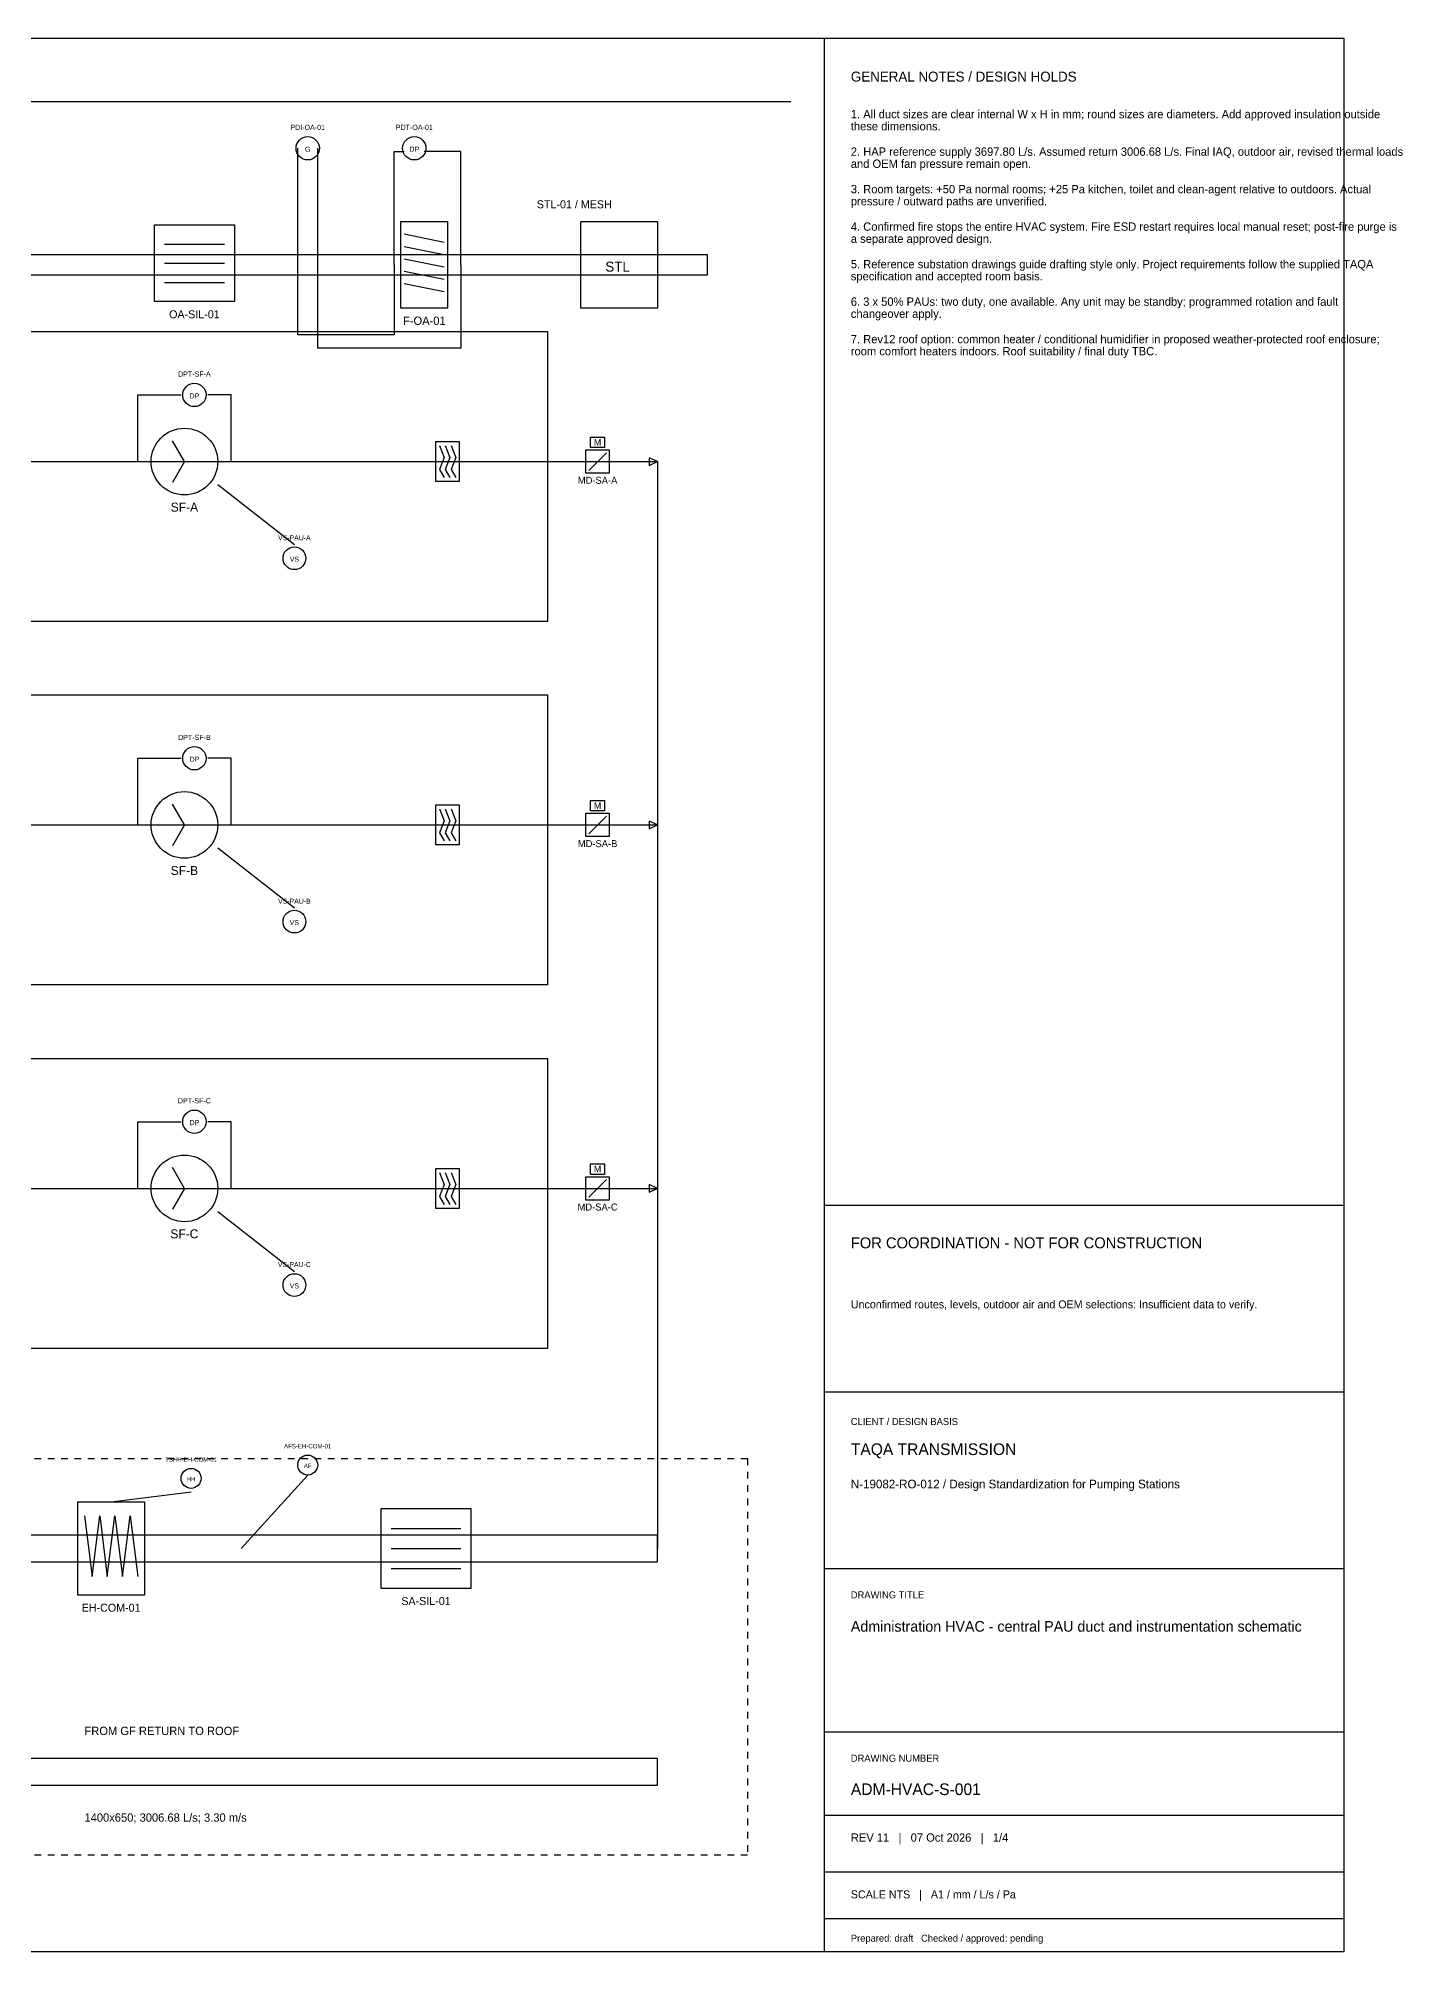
# Model space of a CAD drawing. Header units: millimetres. Extents: x 10 to 3549, y 10 to 584.
# Drawn here: x 439 to 849, y 10 to 584 of the extents above; entities that cross this region are included whole.
import ezdxf
from ezdxf.enums import TextEntityAlignment as Align

# ---------------------------------------------------------------- set-up
doc = ezdxf.new("R2010")
doc.units = ezdxf.units.MM
doc.linetypes.add('DASHED', pattern=[4, 2, -2])
for name, color, linetype, lineweight, true_color in [('M-DIM', 8, 'CONTINUOUS', 25, 0x5a5d63), ('M-EA', 30, 'CONTINUOUS', 25, 0xb14b15), ('M-INK', 7, 'CONTINUOUS', 25, 0x171c25), ('M-INST', 6, 'CONTINUOUS', 25, 0x764070), ('M-OA', 4, 'CONTINUOUS', 25, 0x597d96), ('M-PENDING', 1, 'CONTINUOUS', 25, 0xa23a34), ('M-RA', 3, 'CONTINUOUS', 25, 0x1567bd), ('M-SA', 5, 'CONTINUOUS', 25, 0x239321)]:
    doc.layers.add(name, color=color, linetype=linetype, lineweight=lineweight, true_color=true_color)

msp = doc.modelspace()

# ---------------------------------------------------------------- linework, layer by layer
at = {"layer": 'M-DIM', "linetype": 'DASHED'}
msp.add_lwpolyline([(26, 158), (652, 158), (652, 39), (26, 39)], close=True, dxfattribs=at)
at = {"layer": 'M-EA'}
for p, q in [((453, 140.8), (455.29, 122.6)), ((455.29, 122.6), (457.57, 140.8)), ((457.57, 140.8), (459.86, 122.6)), ((459.86, 122.6), (462.14, 140.8)), ((462.14, 140.8), (464.43, 122.6)), ((464.43, 122.6), (466.71, 140.8)), ((466.71, 140.8), (469, 122.6))]:
    msp.add_line(p, q, dxfattribs=at)
at = {"layer": 'M-INK'}
for p, q in [((675, 584), (675, 10)), ((18, 565), (665, 565)), ((675, 234), (831, 234)), ((675, 178), (831, 178)), ((675, 125), (831, 125)), ((675, 76), (831, 76)), ((675, 51), (831, 51)), ((675, 34), (831, 34)), ((675, 20), (831, 20))]:
    msp.add_line(p, q, dxfattribs=at)
for points in [[(10, 584), (831, 584), (831, 10), (10, 10)], [(247, 496), (592, 496), (592, 409), (247, 409)], [(247, 387), (592, 387), (592, 300), (247, 300)], [(247, 278), (592, 278), (592, 191), (247, 191)]]:
    msp.add_lwpolyline(points, close=True, dxfattribs=at)
at = {"layer": 'M-INST'}
for p, q in [((517, 495), (517, 551)), ((523, 491), (523, 551)), ((546, 516), (546, 550)), ((546, 550), (549, 550)), ((566, 550), (555, 550)), ((566, 516), (566, 550)), ((546, 516), (546, 495)), ((566, 516), (566, 491)), ((546, 495), (517, 495)), ((566, 491), (523, 491)), ((469, 457), (469, 477)), ((469, 477), (482, 477)), ((497, 477), (490, 477)), ((497, 457), (497, 477)), ((516, 432), (493, 450)), ((469, 348), (469, 368)), ((469, 368), (482, 368)), ((497, 368), (490, 368)), ((497, 348), (497, 368)), ((516, 323), (493, 341)), ((469, 239), (469, 259)), ((469, 259), (482, 259)), ((497, 259), (490, 259)), ((497, 239), (497, 259)), ((516, 214), (493, 232)), ((500, 131), (520, 153)), ((461, 145), (485, 148))]:
    msp.add_line(p, q, dxfattribs=at)
for centre, radius in [((520, 551), 3.5), ((552, 551), 3.5), ((486, 477), 3.5), ((516, 428), 3.4), ((486, 368), 3.5), ((516, 319), 3.4), ((486, 259), 3.5), ((516, 210), 3.4), ((485, 152), 3), ((520, 156), 3)]:
    msp.add_circle(centre, radius, dxfattribs=at)
at = {"layer": 'M-OA'}
for p, q in [((549, 525.29), (561, 522.87)), ((477, 522.25), (495, 522.25)), ((549, 521.57), (561, 519.16)), ((549, 517.86), (561, 515.44)), ((477, 516.5), (495, 516.5)), ((549, 514.14), (561, 511.73)), ((477, 510.75), (495, 510.75)), ((549, 510.43), (561, 508.01))]:
    msp.add_line(p, q, dxfattribs=at)
for points in [[(548, 529), (562, 529), (562, 503), (548, 503)], [(602, 529), (625, 529), (625, 503), (602, 503)], [(474, 528), (498, 528), (498, 505), (474, 505)], [(640, 519), (172, 519), (172, 240), (178, 240), (178, 513), (640, 513)]]:
    msp.add_lwpolyline(points, close=True, dxfattribs=at)
at = {"layer": 'M-RA'}
msp.add_lwpolyline([(625, 68), (69, 68), (69, 227), (61, 227), (61, 60), (625, 60)], close=True, dxfattribs=at)
at = {"layer": 'M-SA'}
for p, q in [((483, 457), (479.4, 463.24)), ((559.55, 461.8), (560.95, 458.2)), ((561.3, 461.8), (562.7, 458.2)), ((563.05, 461.8), (564.45, 458.2)), ((604.34, 454.34), (609.66, 459.66)), ((235, 457), (625, 457)), ((483, 457), (479.4, 450.76)), ((483, 457), (490.2, 457)), ((560.95, 458.2), (559.55, 454.6)), ((559.55, 454.6), (560.95, 452.2)), ((562.7, 458.2), (561.3, 454.6)), ((561.3, 454.6), (562.7, 452.2)), ((564.45, 458.2), (563.05, 454.6)), ((563.05, 454.6), (564.45, 452.2)), ((625, 457), (625, 239)), ((483, 348), (479.4, 354.24)), ((559.55, 352.8), (560.95, 349.2)), ((561.3, 352.8), (562.7, 349.2)), ((563.05, 352.8), (564.45, 349.2)), ((604.34, 345.34), (609.66, 350.66)), ((235, 348), (625, 348)), ((483, 348), (479.4, 341.76)), ((483, 348), (490.2, 348)), ((560.95, 349.2), (559.55, 345.6)), ((559.55, 345.6), (560.95, 343.2)), ((562.7, 349.2), (561.3, 345.6)), ((561.3, 345.6), (562.7, 343.2)), ((564.45, 349.2), (563.05, 345.6)), ((563.05, 345.6), (564.45, 343.2)), ((483, 239), (479.4, 245.24)), ((559.55, 243.8), (560.95, 240.2)), ((561.3, 243.8), (562.7, 240.2)), ((563.05, 243.8), (564.45, 240.2)), ((604.34, 236.34), (609.66, 241.66)), ((235, 239), (625, 239)), ((483, 239), (479.4, 232.76)), ((483, 239), (490.2, 239)), ((560.95, 240.2), (559.55, 236.6)), ((559.55, 236.6), (560.95, 234.2)), ((562.7, 240.2), (561.3, 236.6)), ((561.3, 236.6), (562.7, 234.2)), ((564.45, 240.2), (563.05, 236.6)), ((563.05, 236.6), (564.45, 234.2)), ((625, 239), (625, 131)), ((545, 137), (566, 137)), ((545, 131), (566, 131)), ((545, 125), (566, 125))]:
    msp.add_line(p, q, dxfattribs=at)
for points in [[(558.5, 463), (565.5, 463), (565.5, 451), (558.5, 451)], [(603.5, 460.5), (610.5, 460.5), (610.5, 453.5), (603.5, 453.5)], [(604.9, 464.35), (609.1, 464.35), (609.1, 461.2), (604.9, 461.2)], [(625, 457), (622.5, 458.12), (622.5, 455.88)], [(558.5, 354), (565.5, 354), (565.5, 342), (558.5, 342)], [(603.5, 351.5), (610.5, 351.5), (610.5, 344.5), (603.5, 344.5)], [(604.9, 355.35), (609.1, 355.35), (609.1, 352.2), (604.9, 352.2)], [(625, 348), (622.5, 349.12), (622.5, 346.88)], [(558.5, 245), (565.5, 245), (565.5, 233), (558.5, 233)], [(603.5, 242.5), (610.5, 242.5), (610.5, 235.5), (603.5, 235.5)], [(604.9, 246.35), (609.1, 246.35), (609.1, 243.2), (604.9, 243.2)], [(625, 239), (622.5, 240.12), (622.5, 237.88)], [(451, 145), (471, 145), (471, 117), (451, 117)], [(542, 143), (569, 143), (569, 119), (542, 119)], [(625, 135), (45, 135), (45, 127), (625, 127)]]:
    msp.add_lwpolyline(points, close=True, dxfattribs=at)
for centre in [(483, 457), (483, 348), (483, 239)]:
    msp.add_circle(centre, 10, dxfattribs=at)

# ---------------------------------------------------------------- texts
at = {"layer": 'M-DIM'}
for s, p in [('CLIENT / DESIGN BASIS', (683, 168)), ('DRAWING TITLE', (683, 116)), ('DRAWING NUMBER', (683, 67)), ('Prepared: draft   Checked / approved: pending', (683, 13))]:
    msp.add_text(s, height=2.1, dxfattribs=at).set_placement(p)
at = {"layer": 'M-EA'}
msp.add_text('EH-COM-01', height=2.4, dxfattribs=at).set_placement((461, 112), align=Align.CENTER)
at = {"layer": 'M-INK'}
for s, height, p in [('GENERAL NOTES / DESIGN HOLDS', 3, (683, 571)), ('1. All duct sizes are clear internal W x H in mm; round sizes are diameters. Add approved insulation outside', 2.5, (683, 560)), ('these dimensions.', 2.5, (683, 556.38)), ('2. HAP reference supply 3697.80 L/s. Assumed return 3006.68 L/s. Final IAQ, outdoor air, revised thermal loads', 2.5, (683, 548.75)), ('and OEM fan pressure remain open.', 2.5, (683, 545.12)), ('3. Room targets: +50 Pa normal rooms; +25 Pa kitchen, toilet and clean-agent relative to outdoors. Actual', 2.5, (683, 537.5)), ('pressure / outward paths are unverified.', 2.5, (683, 533.88)), ('4. Confirmed fire stops the entire HVAC system. Fire ESD restart requires local manual reset; post-fire purge is', 2.5, (683, 526.25)), ('a separate approved design.', 2.5, (683, 522.62)), ('5. Reference substation drawings guide drafting style only. Project requirements follow the supplied TAQA', 2.5, (683, 515)), ('specification and accepted room basis.', 2.5, (683, 511.38)), ('6. 3 x 50% PAUs: two duty, one available. Any unit may be standby; programmed rotation and fault', 2.5, (683, 503.75)), ('changeover apply.', 2.5, (683, 500.12)), ('7. Rev12 roof option: common heater / conditional humidifier in proposed weather-protected roof enclosure;', 2.5, (683, 492.5)), ('room comfort heaters indoors. Roof suitability / final duty TBC.', 2.5, (683, 488.88)), ('TAQA TRANSMISSION', 3.5, (683, 159)), ('N-19082-RO-012 / Design Standardization for Pumping Stations', 2.6, (683, 149)), ('Administration HVAC - central PAU duct and instrumentation schematic', 3.2, (683, 106)), ('ADM-HVAC-S-001', 3.5, (683, 57)), ('REV 11   |   07 Oct 2026   |   1/4', 2.5, (683, 43)), ('SCALE NTS   |   A1 / mm / L/s / Pa', 2.4, (683, 26))]:
    msp.add_text(s, height=height, dxfattribs=at).set_placement(p)
at = {"layer": 'M-INST'}
for s, height, p in [('PDI-OA-01', 1.54, (520, 556.5)), ('PDT-OA-01', 1.54, (552, 556.5)), ('G', 1.54, (520, 549.95)), ('DP', 1.54, (552, 549.95)), ('DPT-SF-A', 1.54, (486, 482.5)), ('DP', 1.54, (486, 475.95)), ('VS-PAU-A', 1.496, (516, 433.4)), ('VS', 1.496, (516, 426.98)), ('DPT-SF-B', 1.54, (486, 373.5)), ('DP', 1.54, (486, 366.95)), ('VS-PAU-B', 1.496, (516, 324.4)), ('VS', 1.496, (516, 317.98)), ('DPT-SF-C', 1.54, (486, 264.5)), ('DP', 1.54, (486, 257.95)), ('VS-PAU-C', 1.496, (516, 215.4)), ('VS', 1.496, (516, 208.98)), ('AFS-EH-COM-01', 1.32, (520, 161)), ('TSHH-EH-COM-01', 1.32, (485, 157)), ('AF', 1.32, (520, 155.1)), ('HH', 1.32, (485, 151.1))]:
    msp.add_text(s, height=height, dxfattribs=at).set_placement(p, align=Align.CENTER)
at = {"layer": 'M-OA'}
for s, height, p in [('STL-01 / MESH', 2.4, (600, 533)), ('STL', 3, (613, 514)), ('OA-SIL-01', 2.4, (486, 500)), ('F-OA-01', 2.5, (555, 498))]:
    msp.add_text(s, height=height, dxfattribs=at).set_placement(p, align=Align.CENTER)
at = {"layer": 'M-PENDING'}
for s, height, p in [('FOR COORDINATION - NOT FOR CONSTRUCTION', 3.3, (683, 221)), ('Unconfirmed routes, levels, outdoor air and OEM selections: Insufficient data to verify.', 2.4, (683, 203))]:
    msp.add_text(s, height=height, dxfattribs=at).set_placement(p)
at = {"layer": 'M-RA'}
for s, p in [('FROM GF RETURN TO ROOF', (453, 75)), ('1400x650; 3006.68 L/s; 3.30 m/s', (453, 49))]:
    msp.add_text(s, height=2.5, dxfattribs=at).set_placement(p)
at = {"layer": 'M-SA'}
for s, height, p in [('M', 1.96, (607, 461.83)), ('MD-SA-A', 2.1, (607, 450.35)), ('SF-A', 2.7, (483, 442)), ('M', 1.96, (607, 352.83)), ('MD-SA-B', 2.1, (607, 341.35)), ('SF-B', 2.7, (483, 333)), ('M', 1.96, (607, 243.83)), ('MD-SA-C', 2.1, (607, 232.35)), ('SF-C', 2.7, (483, 224)), ('SA-SIL-01', 2.4, (555.5, 114))]:
    msp.add_text(s, height=height, dxfattribs=at).set_placement(p, align=Align.CENTER)

doc.saveas('drawing.dxf')
